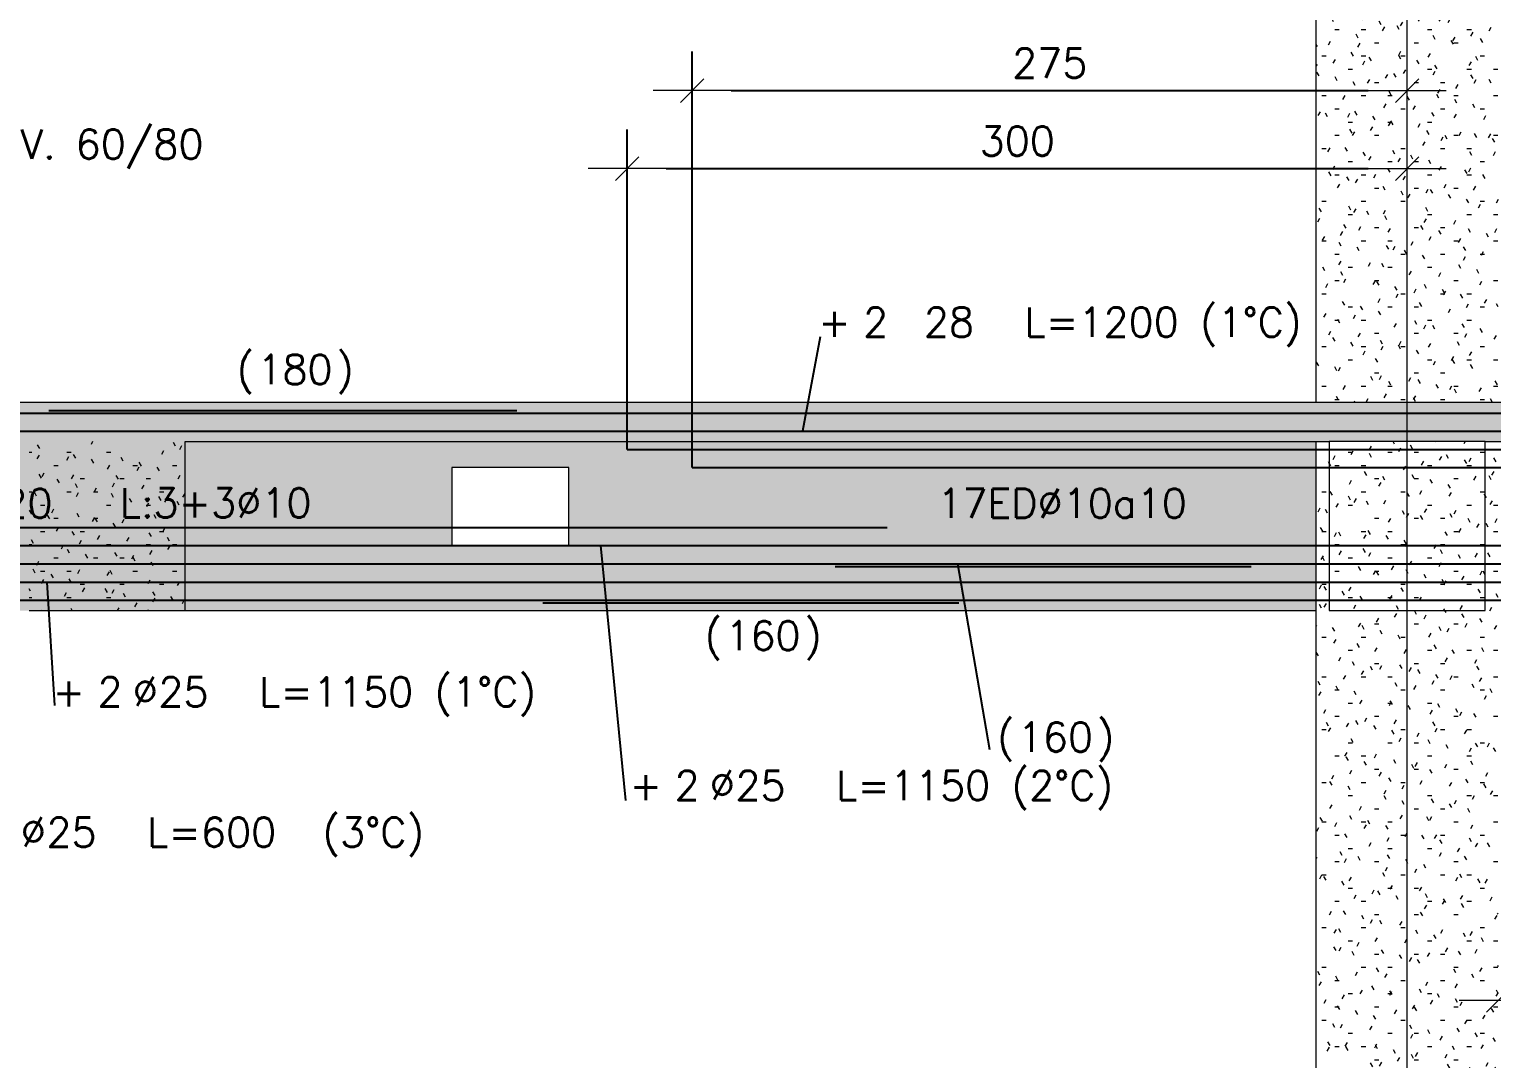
# Model space of a CAD drawing. Extents: x -3544 to 11711, y -11366 to 8565.
# Drawn here: x 2857 to 3419, y 2371 to 2767 of the extents above; entities that cross this region are included whole.
import ezdxf
from ezdxf.enums import TextEntityAlignment as Align

# ---------------------------------------------------------------- set-up
doc = ezdxf.new("R2010")
doc.units = 0
doc.header["$LTSCALE"] = 30
doc.header["$MEASUREMENT"] = 0
doc.linetypes.add('EJE2$0$RLE-PROYECCION', pattern=[0.71438, 0.47625, -0.23813])
doc.layers.get('0').update_dxf_attribs({"linetype": 'CONTINUOUS'})
doc.layers.add('EJE2$0$RLA-ACHURADO', color=30, linetype='EJE2$0$RLE-PROYECCION', lineweight=15, transparency=0.7)
for name, color, linetype, lineweight in [('EJE2$0$RLA-CONTORNO', 30, 'CONTINUOUS', 15), ('EJE2$0$RLA-COTAS', 7, 'CONTINUOUS', 9), ('EJE2$0$RLA-EJES', 1, 'CONTINUOUS', 9), ('EJE2$0$RLA-TEXTOS-1', 9, 'CONTINUOUS', 9)]:
    doc.layers.add(name, color=color, linetype=linetype, lineweight=lineweight)
doc.layers.add('EJE2$0$RLA-FE', color=7, linetype='CONTINUOUS')
doc.layers.add('EJE2$0$RLA-TEXTOS-FE', color=9, linetype='CONTINUOUS')
doc.styles.add('EJE2$0$RomanS', font='romans.shx', dxfattribs={"height": 11.25})
doc.dimstyles.new('EJE2$0$ING-50', dxfattribs={"dimscale": 50, "dimtxt": 0.27, "dimasz": 0.3, "dimexe": 0, "dimexo": 0, "dimgap": 0.1, "dimtad": 1, "dimdec": 1, "dimzin": 12, "dimdsep": 46, "dimtxsty": 'EJE2$0$RomanS', "dimblk": 'EJE2$0$TICK1', "dimblk1": 'EJE2$0$TICK1', "dimblk2": 'EJE2$0$TICK1', "dimcen": 0.09, "dimclrd": 2, "dimclre": 1, "dimclrt": 3, "dimadec": 0, "dimazin": 0, "dimtfac": 1, "dimtdec": 0, "dimtix": 1, "dimtmove": 2, "dimatfit": 3, "dimldrblk": 'EJE2$0$TICK1', "dimfxl": 0, "dimfxlon": 1, "dimtolj": 1, "dimtzin": 0, "dimarcsym": 0})
pattern_1 = [(0, (-1898.762, -1266.802), (20.32, 5.08), [1.676, -13.564, 1.676, -13.564, -81.28]), (0, (-1898.762, -1266.802), (20.32, 5.08), [-30.48, 1.676, -28.804, 1.676, -13.564, -35.56]), (0, (-1898.762, -1266.802), (20.32, 5.08), [-76.2, 1.676, -8.484, 1.676, -23.724]), (120, (-1891.142, -1264.262), (-14.559409, 15.057636), [1.676, -13.564, 1.676, -13.564, -81.28]), (120, (-1891.142, -1264.262), (-14.559409, 15.057636), [-30.48, 1.676, -28.804, 1.676, -13.564, -35.56]), (120, (-1891.142, -1264.262), (-14.559409, 15.057636), [-76.2, 1.676, -8.484, 1.676, -23.724]), (240, (-1888.602, -1254.102), (-5.760591, -20.137636), [1.676, -13.564, 1.676, -13.564, -81.28]), (240, (-1888.602, -1254.102), (-5.760591, -20.137636), [-30.48, 1.676, -28.804, 1.676, -13.564, -35.56]), (240, (-1888.602, -1254.102), (-5.760591, -20.137636), [-76.2, 1.676, -8.484, 1.676, -23.724])]

# ---------------------------------------------------------------- blocks, each defined once
blk = doc.blocks.new('*U231')
at = {"layer": 'EJE2$0$RLA-FE'}
for p, q in [((0, 0), (1068.21, 0)), ((1068.21, 0), (1118.21, 0)), ((1118.21, 0), (1150, 0)), ((1150, 0), (1150, 0))]:
    blk.add_line(p, q, dxfattribs=at)
at = {"layer": 'EJE2$0$RLA-FE', "color": 3, "style": 'EJE2$0$RomanS', "flags": 8}
for tag, p in [('F=', (589, 9.32)), ('NUM', (603.41, 9.32))]:
    blk.add_attdef(tag, text='', height=11.25, dxfattribs=at).set_placement(p, align=Align.RIGHT)
at = {"layer": 'EJE2$0$RLA-FE', "color": 3, "style": 'EJE2$0$RomanS'}
for tag, p, flags in [('PHI', (607.31, 9.54), 14), ('DIAM', (617.16, 9.32), 12), ('MINUS', (639.18, 9.32), 13), ('MARK', (652.58, 9.32), 13), ('TEXTO_FE1', (655.88, 9.32), 8), ('TEXTO_FE2', (723.4, 9.34), 8), ('TIPO', (573.8, -75.78), 13), ('NVECES', (559.93, -94.72), 13), ('NUMFE', (563.86, -114.48), 13), ('CAPA', (572.06, -133.6), 13), ('DESPLAZA', (278.34, -151.59), 13), ('ESPACIO', (284.39, -169.95), 13), ('CANT', (298.23, -188.75), 13)]:
    blk.add_attdef(tag, p, '', height=11.25, dxfattribs=dict(at, flags=flags))
blk = doc.blocks.new('*U234')
at = {"layer": 'EJE2$0$RLA-FE'}
for q in [(0, 0), (1118.21, 0)]:
    blk.add_line((0, 0), q, dxfattribs=at)
at = {"layer": 'EJE2$0$RLA-FE', "color": 3, "style": 'EJE2$0$RomanS', "flags": 8}
for tag, p in [('F=', (649.59, 9.32)), ('NUM', (664, 9.32))]:
    blk.add_attdef(tag, text='', height=11.25, dxfattribs=at).set_placement(p, align=Align.RIGHT)
at = {"layer": 'EJE2$0$RLA-FE', "color": 3, "style": 'EJE2$0$RomanS'}
for tag, p, flags in [('PHI', (667.89, 9.54), 14), ('DIAM', (677.75, 9.32), 12), ('MINUS', (699.77, 9.32), 13), ('MARK', (713.16, 9.32), 13), ('TEXTO_FE1', (716.46, 9.32), 8), ('TEXTO_FE2', (783.98, 9.34), 8), ('TIPO', (598.8, -75.78), 13), ('NVECES', (584.93, -94.72), 13), ('NUMFE', (588.86, -114.48), 13), ('CAPA', (597.06, -133.6), 13), ('DESPLAZA', (278.34, -151.59), 13), ('ESPACIO', (284.39, -169.95), 13), ('CANT', (298.23, -188.75), 13)]:
    blk.add_attdef(tag, p, '', height=11.25, dxfattribs=dict(at, flags=flags))
blk = doc.blocks.new('*U37')
at = {"layer": 'EJE2$0$RLA-FE', "color": 6}
blk.add_line((0, 1), (180, 1), dxfattribs=at)
at = {"layer": 'EJE2$0$RLA-FE', "color": 3, "style": 'EJE2$0$RomanS', "flags": 8}
for tag, p in [('(', (75.66, 11.14)), (')', (113.99, 11.14)), ('EMP', (94.68, 11.14))]:
    blk.add_attdef(tag, text='', height=11.25, dxfattribs=at).set_placement(p, align=Align.CENTER)
blk = doc.blocks.new('*U44')
at = {"layer": 'EJE2$0$RLA-FE'}
blk.add_line((0, 0), (1118.21, 0), dxfattribs=at)
at = {"layer": 'EJE2$0$RLA-FE', "color": 3, "style": 'EJE2$0$RomanS', "flags": 8}
for tag, p in [('F=', (508.44, 36.32)), ('NUM', (522.85, 36.32))]:
    blk.add_attdef(tag, text='', height=11.25, dxfattribs=at).set_placement(p, align=Align.RIGHT)
at = {"layer": 'EJE2$0$RLA-FE', "color": 3, "style": 'EJE2$0$RomanS'}
for tag, p, flags in [('PHI', (526.74, 36.54), 14), ('DIAM', (536.6, 36.32), 12), ('MINUS', (558.62, 36.32), 13), ('MARK', (572.01, 36.32), 13), ('TEXTO_FE1', (575.31, 36.32), 8), ('TEXTO_FE2', (642.83, 36.34), 8), ('TIPO', (598.8, -75.78), 13), ('NVECES', (584.93, -94.72), 13), ('NUMFE', (588.86, -114.48), 13), ('CAPA', (597.06, -133.6), 13), ('DESPLAZA', (278.34, -151.59), 13), ('ESPACIO', (284.39, -169.95), 13), ('CANT', (298.23, -188.75), 13)]:
    blk.add_attdef(tag, p, '', height=11.25, dxfattribs=dict(at, flags=flags))
blk = doc.blocks.new('*U235')
at = {"layer": 'EJE2$0$RLA-FE'}
for p, q in [((0, 0), (0, 0)), ((0, 0), (518.21, 0)), ((518.21, 0), (568.21, 0)), ((568.21, 0), (600, 0)), ((600, 0), (600, 0))]:
    blk.add_line(p, q, dxfattribs=at)
at = {"layer": 'EJE2$0$RLA-FE', "color": 3, "style": 'EJE2$0$RomanS', "flags": 8}
for tag, p in [('F=', (405.23, 66.32)), ('NUM', (419.64, 66.32))]:
    blk.add_attdef(tag, text='', height=11.25, dxfattribs=at).set_placement(p, align=Align.RIGHT)
at = {"layer": 'EJE2$0$RLA-FE', "color": 3, "style": 'EJE2$0$RomanS'}
for tag, p, flags in [('PHI', (423.53, 66.54), 14), ('DIAM', (433.39, 66.32), 12), ('MINUS', (455.41, 66.32), 13), ('MARK', (468.8, 66.32), 13), ('TEXTO_FE1', (472.1, 66.32), 8), ('TEXTO_FE2', (539.62, 66.34), 8), ('TIPO', (298.8, -75.78), 13), ('NVECES', (284.93, -94.72), 13), ('NUMFE', (288.86, -114.48), 13), ('CAPA', (297.06, -133.6), 13), ('DESPLAZA', (278.34, -151.59), 13), ('ESPACIO', (284.39, -169.95), 13), ('CANT', (298.23, -188.75), 13)]:
    blk.add_attdef(tag, p, '', height=11.25, dxfattribs=dict(at, flags=flags))
blk = doc.blocks.new('EJE2$0$TICK1')
for points in [[(-1, 0), (1, 0)], [(-0.3, -0.3), (0.3, 0.3)]]:
    blk.add_lwpolyline(points)
blk = doc.blocks.new('*D93')
at = {"layer": 'EJE2$0$RLA-COTAS', "color": 2, "lineweight": -2, "transparency": 16777216}
blk.add_line((320.48, 481), (590.48, 481), dxfattribs=at)
at = {"layer": 'EJE2$0$RLA-COTAS', "color": 2, "lineweight": -2, "transparency": 16777216, "xscale": 15, "yscale": 15, "zscale": 15, "rotation": 180}
blk.add_blockref('EJE2$0$TICK1', (305.48, 481), dxfattribs=at)
at = {"layer": 'EJE2$0$RLA-COTAS', "color": 2, "lineweight": -2, "transparency": 16777216, "xscale": 15, "yscale": 15, "zscale": 15}
blk.add_blockref('EJE2$0$TICK1', (605.48, 481), dxfattribs=at)
at = {"layer": 'EJE2$0$RLA-COTAS', "color": 3, "transparency": 16777216, "insert": (455.48, 491.62), "char_height": 11.25, "attachment_point": 5, "style": 'EJE2$0$RomanS'}
blk.add_mtext('\\A1;300', dxfattribs=at)
blk = doc.blocks.new('*U236')
at = {"layer": 'EJE2$0$RLA-FE'}
for p, q in [((0, 0), (0, 0)), ((0, 0), (468.21, 0)), ((468.21, 0), (518.21, 0)), ((518.21, 0), (550, 0)), ((550, 0), (550, 0))]:
    blk.add_line(p, q, dxfattribs=at)
at = {"layer": 'EJE2$0$RLA-FE', "color": 3, "style": 'EJE2$0$RomanS', "flags": 8}
for tag, p in [('F=', (363.51, 96.32)), ('NUM', (377.92, 96.32))]:
    blk.add_attdef(tag, text='', height=11.25, dxfattribs=at).set_placement(p, align=Align.RIGHT)
at = {"layer": 'EJE2$0$RLA-FE', "color": 3, "style": 'EJE2$0$RomanS'}
for tag, p, flags in [('PHI', (381.81, 96.54), 14), ('DIAM', (391.67, 96.32), 12), ('MINUS', (413.69, 96.32), 13), ('MARK', (427.08, 96.32), 13), ('TEXTO_FE1', (430.38, 96.32), 8), ('TEXTO_FE2', (497.9, 96.34), 8), ('TIPO', (273.8, -75.78), 13), ('NVECES', (259.93, -94.72), 13), ('NUMFE', (263.86, -114.48), 13), ('CAPA', (272.06, -133.6), 13), ('DESPLAZA', (278.34, -151.59), 13), ('ESPACIO', (284.39, -169.95), 13), ('CANT', (298.23, -188.75), 13)]:
    blk.add_attdef(tag, p, '', height=11.25, dxfattribs=dict(at, flags=flags))
blk = doc.blocks.new('*D98')
at = {"layer": 'EJE2$0$RLA-COTAS', "color": 2, "lineweight": -2, "transparency": 16777216}
blk.add_line((345.48, 511), (590.48, 511), dxfattribs=at)
at = {"layer": 'EJE2$0$RLA-COTAS', "color": 2, "lineweight": -2, "transparency": 16777216, "xscale": 15, "yscale": 15, "zscale": 15, "rotation": 180}
blk.add_blockref('EJE2$0$TICK1', (330.48, 511), dxfattribs=at)
at = {"layer": 'EJE2$0$RLA-COTAS', "color": 2, "lineweight": -2, "transparency": 16777216, "xscale": 15, "yscale": 15, "zscale": 15}
blk.add_blockref('EJE2$0$TICK1', (605.48, 511), dxfattribs=at)
at = {"layer": 'EJE2$0$RLA-COTAS', "color": 3, "transparency": 16777216, "insert": (467.98, 521.62), "char_height": 11.25, "attachment_point": 5, "style": 'EJE2$0$RomanS'}
blk.add_mtext('\\A1;275', dxfattribs=at)
blk = doc.blocks.new('*U220')
at = {"layer": 'EJE2$0$RLA-FE'}
for p, q in [((0, 0), (1068.21, 0)), ((1068.21, 0), (1118.21, 0)), ((1118.21, 0), (1150, 0)), ((1150, 0), (1150, 0))]:
    blk.add_line(p, q, dxfattribs=at)
at = {"layer": 'EJE2$0$RLA-FE', "color": 3, "style": 'EJE2$0$RomanS', "flags": 8}
for tag, p in [('F=', (385.03, -19.89)), ('NUM', (399.44, -19.89))]:
    blk.add_attdef(tag, text='', height=11.25, dxfattribs=at).set_placement(p, align=Align.RIGHT)
at = {"layer": 'EJE2$0$RLA-FE', "color": 3, "style": 'EJE2$0$RomanS'}
for tag, p, flags in [('PHI', (403.33, -19.68), 12), ('DIAM', (413.19, -19.89), 12), ('MINUS', (435.21, -19.89), 13), ('MARK', (448.6, -19.89), 13), ('TEXTO_FE1', (451.9, -19.89), 8), ('TEXTO_FE2', (519.42, -19.88), 8), ('TIPO', (573.8, -57.92), 13), ('NVECES', (559.93, -76.86), 13), ('NUMFE', (563.86, -96.62), 13), ('CAPA', (572.06, -115.74), 13), ('DESPLAZA', (277.18, -134.17), 13), ('ESPACIO', (283.22, -152.53), 13), ('CANT', (297.06, -171.33), 13)]:
    blk.add_attdef(tag, p, '', height=11.25, dxfattribs=dict(at, flags=flags))
blk = doc.blocks.new('*U224')
at = {"layer": 'EJE2$0$RLA-FE'}
for q in [(0, 0), (1068.21, 0)]:
    blk.add_line((0, 0), q, dxfattribs=at)
at = {"layer": 'EJE2$0$RLA-FE', "color": 3, "style": 'EJE2$0$RomanS', "flags": 8}
for tag, p in [('F=', (387.65, -19.89)), ('NUM', (402.06, -19.89))]:
    blk.add_attdef(tag, text='', height=11.25, dxfattribs=at).set_placement(p, align=Align.RIGHT)
at = {"layer": 'EJE2$0$RLA-FE', "color": 3, "style": 'EJE2$0$RomanS'}
for tag, p, flags in [('PHI', (405.96, -19.68), 12), ('DIAM', (415.81, -19.89), 12), ('MINUS', (437.83, -19.89), 13), ('MARK', (451.22, -19.89), 13), ('TEXTO_FE1', (454.52, -19.89), 8), ('TEXTO_FE2', (522.05, -19.88), 8), ('TIPO', (573.8, -57.92), 13), ('NVECES', (559.93, -76.86), 13), ('NUMFE', (563.86, -96.62), 13), ('CAPA', (572.06, -115.74), 13), ('DESPLAZA', (277.18, -134.17), 13), ('ESPACIO', (283.22, -152.53), 13), ('CANT', (297.06, -171.33), 13)]:
    blk.add_attdef(tag, p, '', height=11.25, dxfattribs=dict(at, flags=flags))
blk = doc.blocks.new('*U58')
at = {"layer": 'EJE2$0$RLA-FE', "color": 6}
blk.add_line((0, -1), (160, -1), dxfattribs=at)
at = {"layer": 'EJE2$0$RLA-FE', "color": 3, "style": 'EJE2$0$RomanS', "flags": 8}
for tag, p in [('(', (65.66, -19.26)), ('EMP', (84.68, -19.26)), (')', (103.99, -19.26))]:
    blk.add_attdef(tag, text='', height=11.25, dxfattribs=at).set_placement(p, align=Align.CENTER)
blk = doc.blocks.new('*U223')
at = {"layer": 'EJE2$0$RLA-FE'}
blk.add_line((0, 0), (1068.21, 0), dxfattribs=at)
at = {"layer": 'EJE2$0$RLA-FE', "color": 3, "style": 'EJE2$0$RomanS', "flags": 8}
for tag, p in [('F=', (404, -47.89)), ('NUM', (418.41, -47.89))]:
    blk.add_attdef(tag, text='', height=11.25, dxfattribs=at).set_placement(p, align=Align.RIGHT)
at = {"layer": 'EJE2$0$RLA-FE', "color": 3, "style": 'EJE2$0$RomanS'}
for tag, p, flags in [('PHI', (422.31, -47.68), 12), ('DIAM', (432.16, -47.89), 12), ('MINUS', (454.18, -47.89), 13), ('MARK', (467.58, -47.89), 13), ('TEXTO_FE1', (470.88, -47.89), 8), ('TEXTO_FE2', (538.4, -47.88), 8), ('TIPO', (573.8, -57.92), 13), ('NVECES', (559.93, -76.86), 13), ('NUMFE', (563.86, -96.62), 13), ('CAPA', (572.06, -115.74), 13), ('DESPLAZA', (277.18, -134.17), 13), ('ESPACIO', (283.22, -152.53), 13), ('CANT', (297.06, -171.33), 13)]:
    blk.add_attdef(tag, p, '', height=11.25, dxfattribs=dict(at, flags=flags))
blk = doc.blocks.new('*U221')
at = {"layer": 'EJE2$0$RLA-FE'}
for p, q in [((0, 0), (1118.21, 0)), ((1118.21, 0), (1168.21, 0)), ((1168.21, 0), (1200, 0)), ((1200, 0), (1200, 0))]:
    blk.add_line(p, q, dxfattribs=at)
at = {"layer": 'EJE2$0$RLA-FE', "color": 3, "style": 'EJE2$0$RomanS'}
for tag, p, flags in [('TIPO', (598.8, -57.92), 13), ('PHI', (513.74, -72.68), 12), ('DIAM', (523.6, -72.89), 12), ('MINUS', (545.62, -72.89), 13), ('MARK', (559.01, -72.89), 13), ('TEXTO_FE1', (562.31, -72.89), 8), ('TEXTO_FE2', (629.83, -72.88), 8), ('NVECES', (584.93, -76.86), 13), ('NUMFE', (588.86, -96.62), 13), ('CAPA', (597.06, -115.74), 13), ('DESPLAZA', (277.18, -134.17), 13), ('ESPACIO', (283.22, -152.53), 13), ('CANT', (297.06, -171.33), 13)]:
    blk.add_attdef(tag, p, '', height=11.25, dxfattribs=dict(at, flags=flags))
at = {"layer": 'EJE2$0$RLA-FE', "color": 3, "style": 'EJE2$0$RomanS', "flags": 8}
for tag, p in [('F=', (495.44, -72.89)), ('NUM', (509.85, -72.89))]:
    blk.add_attdef(tag, text='', height=11.25, dxfattribs=at).set_placement(p, align=Align.RIGHT)
blk = doc.blocks.new('*U71')
at = {"layer": 'EJE2$0$RLA-FE'}
for q in [(0, 0), (1068.21, 0)]:
    blk.add_line((0, 0), q, dxfattribs=at)
at = {"layer": 'EJE2$0$RLA-FE', "color": 3, "style": 'EJE2$0$RomanS'}
for tag, p, flags in [('TIPO', (573.8, -57.92), 13), ('PHI', (468.06, -72.68), 12), ('DIAM', (477.91, -72.89), 12), ('MINUS', (499.93, -72.89), 13), ('MARK', (513.32, -72.89), 13), ('TEXTO_FE1', (516.63, -72.89), 8), ('TEXTO_FE2', (584.15, -72.88), 8), ('NVECES', (559.93, -76.86), 13), ('NUMFE', (563.86, -96.62), 13), ('CAPA', (572.06, -115.74), 13), ('DESPLAZA', (277.18, -134.17), 13), ('ESPACIO', (283.22, -152.53), 13), ('CANT', (297.06, -171.33), 13)]:
    blk.add_attdef(tag, p, '', height=11.25, dxfattribs=dict(at, flags=flags))
at = {"layer": 'EJE2$0$RLA-FE', "color": 3, "style": 'EJE2$0$RomanS', "flags": 8}
for tag, p in [('F=', (449.75, -72.89)), ('NUM', (464.16, -72.89))]:
    blk.add_attdef(tag, text='', height=11.25, dxfattribs=at).set_placement(p, align=Align.RIGHT)
blk = doc.blocks.new('*U69')
at = {"layer": 'EJE2$0$RLA-FE', "color": 6}
blk.add_line((0, -1), (160, -1), dxfattribs=at)
at = {"layer": 'EJE2$0$RLA-FE', "color": 3, "style": 'EJE2$0$RomanS', "flags": 8}
for tag, p in [('(', (65.66, -72.26)), ('EMP', (84.68, -72.26)), (')', (103.99, -72.26))]:
    blk.add_attdef(tag, text='', height=11.25, dxfattribs=at).set_placement(p, align=Align.CENTER)
blk = doc.blocks.new('*U76')
at = {"layer": 'EJE2$0$RLA-FE'}
blk.add_line((0, 0), (1068.21, 0), dxfattribs=at)
at = {"layer": 'EJE2$0$RLA-FE', "color": 3, "style": 'EJE2$0$RomanS'}
for tag, p, flags in [('TIPO', (573.8, -57.92), 13), ('NVECES', (559.93, -76.86), 13), ('PHI', (501.74, -97.68), 12), ('DIAM', (511.6, -97.89), 12), ('MINUS', (533.62, -97.89), 13), ('MARK', (547.01, -97.89), 13), ('TEXTO_FE1', (550.31, -97.89), 8), ('NUMFE', (563.86, -96.62), 13), ('TEXTO_FE2', (617.83, -97.88), 8), ('CAPA', (572.06, -115.74), 13), ('DESPLAZA', (277.18, -134.17), 13), ('ESPACIO', (283.22, -152.53), 13), ('CANT', (297.06, -171.33), 13)]:
    blk.add_attdef(tag, p, '', height=11.25, dxfattribs=dict(at, flags=flags))
at = {"layer": 'EJE2$0$RLA-FE', "color": 3, "style": 'EJE2$0$RomanS', "flags": 8}
for tag, p in [('F=', (483.44, -97.89)), ('NUM', (497.85, -97.89))]:
    blk.add_attdef(tag, text='', height=11.25, dxfattribs=at).set_placement(p, align=Align.RIGHT)
blk = doc.blocks.new('*U222')
at = {"layer": 'EJE2$0$RLA-FE'}
for p, q in [((0, 0), (0, 0)), ((0, 0), (518.21, 0)), ((518.21, 0), (568.21, 0)), ((568.21, 0), (600, 0)), ((600, 0), (600, 0))]:
    blk.add_line(p, q, dxfattribs=at)
at = {"layer": 'EJE2$0$RLA-FE', "color": 3, "style": 'EJE2$0$RomanS'}
for tag, p, flags in [('TIPO', (298.8, -57.92), 13), ('NVECES', (284.93, -76.86), 13), ('NUMFE', (288.86, -96.62), 13), ('CAPA', (297.06, -115.74), 13), ('PHI', (266.76, -122.68), 12), ('DIAM', (276.61, -122.89), 12), ('MINUS', (298.63, -122.89), 13), ('MARK', (312.02, -122.89), 13), ('TEXTO_FE1', (315.32, -122.89), 8), ('TEXTO_FE2', (382.84, -122.88), 8), ('DESPLAZA', (277.18, -134.17), 13), ('ESPACIO', (283.22, -152.53), 13), ('CANT', (297.06, -171.33), 13)]:
    blk.add_attdef(tag, p, '', height=11.25, dxfattribs=dict(at, flags=flags))
at = {"layer": 'EJE2$0$RLA-FE', "color": 3, "style": 'EJE2$0$RomanS', "flags": 8}
for tag, p in [('F=', (248.45, -122.89)), ('NUM', (262.86, -122.89))]:
    blk.add_attdef(tag, text='', height=11.25, dxfattribs=at).set_placement(p, align=Align.RIGHT)
blk = doc.blocks.new('*D101')
at = {"layer": 'EJE2$0$RLA-COTAS', "color": 2, "lineweight": -2, "transparency": 16777216}
blk.add_line((790.48, 161), (655.48, 161), dxfattribs=at)
at = {"layer": 'EJE2$0$RLA-COTAS', "color": 2, "lineweight": -2, "transparency": 16777216, "xscale": 15, "yscale": 15, "zscale": 15, "rotation": 180}
blk.add_blockref('EJE2$0$TICK1', (640.48, 161), dxfattribs=at)
at = {"layer": 'EJE2$0$RLA-COTAS', "color": 2, "lineweight": -2, "transparency": 16777216, "xscale": 15, "yscale": 15, "zscale": 15}
blk.add_blockref('EJE2$0$TICK1', (805.48, 161), dxfattribs=at)
at = {"layer": 'EJE2$0$RLA-COTAS', "color": 3, "transparency": 16777216, "insert": (722.98, 171.62), "char_height": 11.25, "attachment_point": 5, "style": 'EJE2$0$RomanS'}
blk.add_mtext('\\A1;165', dxfattribs=at)
blk = doc.blocks.new('EJE2')
at = {"layer": 'EJE2$0$RLA-ACHURADO'}
h = blk.add_hatch(dxfattribs=at)
h.set_pattern_fill('FP_1', color=256, style=0, pattern_type=2)
h.set_pattern_definition(pattern_1)
h.paths.add_polyline_path([(635.48, 391), (640.48, 391), (640.48, 772), (635.48, 772), (635.48, 707), (575.48, 707), (575.48, 772), (570.48, 772), (570.48, 391), (575.48, 391)], flags=0)
h = blk.add_hatch(dxfattribs=at)
h.set_pattern_fill('FP_1', color=256, style=0, pattern_type=2)
h.set_pattern_definition(pattern_1)
h.paths.add_polyline_path([(-30.16, 376), (2140.48, 376), (2140.48, 391), (-1734.52, 391), (-1734.52, 376), (-726.61, 376)], flags=0)
h.paths.add_polyline_path([(-2429.52, 376), (-2054.52, 376), (-2054.52, 391), (-2429.52, 391)], flags=0)
h = blk.add_hatch(dxfattribs=at)
h.set_pattern_fill('FP_1', color=256, style=0, pattern_type=2)
h.set_pattern_definition([(0, (101.238, -2071.1674), (20.32, 5.08), [1.676, -13.564, 1.676, -13.564, -81.28]), (0, (101.238, -2071.1674), (20.32, 5.08), [-30.48, 1.676, -28.804, 1.676, -13.564, -35.56]), (0, (101.238, -2071.1674), (20.32, 5.08), [-76.2, 1.676, -8.484, 1.676, -23.724]), (120, (108.858, -2068.6274), (-14.559409, 15.057636), [1.676, -13.564, 1.676, -13.564, -81.28]), (120, (108.858, -2068.6274), (-14.559409, 15.057636), [-30.48, 1.676, -28.804, 1.676, -13.564, -35.56]), (120, (108.858, -2068.6274), (-14.559409, 15.057636), [-76.2, 1.676, -8.484, 1.676, -23.724]), (240, (111.398, -2058.4674), (-5.760591, -20.137636), [1.676, -13.564, 1.676, -13.564, -81.28]), (240, (111.398, -2058.4674), (-5.760591, -20.137636), [-30.48, 1.676, -28.804, 1.676, -13.564, -35.56]), (240, (111.398, -2058.4674), (-5.760591, -20.137636), [-76.2, 1.676, -8.484, 1.676, -23.724])])
h.paths.add_polyline_path([(237.98, 366), (282.98, 366), (282.98, 336), (237.98, 336)])
h.paths.add_polyline_path([(570.48, 311), (570.48, 376), (-359.52, 376), (-359.52, 311)])
h.paths.add_polyline_path([(-27.02, 366), (-27.02, 336), (-72.02, 336), (-72.02, 366)])
h = blk.add_hatch(dxfattribs=at)
h.set_pattern_fill('FP_1', color=256, style=0, pattern_type=2)
h.set_pattern_definition(pattern_1)
h.paths.add_polyline_path([(135.48, 311), (135.48, 376), (75.48, 376), (75.48, 311)], flags=0)
h = blk.add_hatch(dxfattribs=at)
h.set_pattern_fill('FP_1', color=256, style=0, pattern_type=2)
h.set_pattern_definition(pattern_1)
h.paths.add_polyline_path([(640.48, -5), (640.48, 376), (635.48, 376), (635.48, 311), (575.48, 311), (575.48, 376), (570.48, 376), (570.48, -5)], flags=0)
h = blk.add_hatch(dxfattribs=at)
h.set_pattern_fill('FP_1', color=256, style=0, pattern_type=2)
h.set_pattern_definition(pattern_1)
h.paths.add_polyline_path([(635.48, 311), (635.48, 376), (575.48, 376), (575.48, 311)], flags=0)
at = {"layer": 'EJE2$0$RLA-CONTORNO'}
for p, q in [((570.48, 391), (570.48, 772)), ((2140.48, 391), (-1734.52, 391)), ((135.48, 376), (575.48, 376)), ((135.48, 311), (135.48, 376)), ((570.48, -5), (570.48, 376)), ((575.48, 376), (575.48, 311)), ((635.48, 376), (575.49, 376)), ((635.48, 376), (1075.48, 376)), ((635.48, 311), (635.48, 376)), ((75.48, 311), (135.48, 311)), ((135.48, 311), (570.48, 311)), ((575.48, 311), (635.48, 311))]:
    blk.add_line(p, q, dxfattribs=at)
blk.add_lwpolyline([(237.98, 336), (282.98, 336), (282.98, 366), (237.98, 366)], close=True, dxfattribs=at)
at = {"layer": 'EJE2$0$RLA-EJES'}
blk.add_line((605.48, -598.79), (605.48, 1460.5), dxfattribs=at)
at = {"layer": 'EJE2$0$RLA-FE', "color": 1}
for p, q in [((330.48, 366), (330.48, 526)), ((305.48, 373), (305.48, 496))]:
    blk.add_line(p, q, dxfattribs=at)
at = {"layer": 'EJE2$0$RLA-FE', "color": 2}
for p, q in [((379.64, 416.32), (372.83, 380)), ((304.89, 237.93), (295.37, 336)), ((444.96, 257.49), (432.62, 329)), ((85.33, 274.48), (82.43, 322))]:
    blk.add_line(p, q, dxfattribs=at)
at = {"layer": 'EJE2$0$RLA-FE'}
ref = blk.add_blockref('*U236', (330.48, 366), dxfattribs=at)
ref.add_attrib('DIAM', '28', (722.15, 462.32), dxfattribs={"color": 3, "height": 11.25, "style": 'EJE2$0$RomanS'})
ref.add_attrib('NUM', '2', dxfattribs={"color": 3, "height": 11.25, "style": 'EJE2$0$RomanS'}).set_placement((708.4, 462.32), align=Align.RIGHT)
ref.add_attrib('TEXTO_FE1', 'L=550', (760.86, 462.32), dxfattribs={"color": 3, "height": 11.25, "style": 'EJE2$0$RomanS'})
ref.add_attrib('TEXTO_FE2', '(3°C)', (828.38, 462.34), dxfattribs={"color": 3, "height": 11.25, "style": 'EJE2$0$RomanS'})
ref.add_attrib('F=', '+', dxfattribs={"color": 3, "height": 11.25, "style": 'EJE2$0$RomanS'}).set_placement((693.99, 462.32), align=Align.RIGHT)
ref = blk.add_blockref('*U235', (305.48, 373), dxfattribs=at)
ref.add_attrib('DIAM', '28', (738.87, 439.32), dxfattribs={"color": 3, "height": 11.25, "style": 'EJE2$0$RomanS'})
ref.add_attrib('NUM', '4', dxfattribs={"color": 3, "height": 11.25, "style": 'EJE2$0$RomanS'}).set_placement((725.12, 439.32), align=Align.RIGHT)
ref.add_attrib('TEXTO_FE1', 'L=600', (777.58, 439.32), dxfattribs={"color": 3, "height": 11.25, "style": 'EJE2$0$RomanS'})
ref.add_attrib('TEXTO_FE2', '(2°C)', (845.1, 439.34), dxfattribs={"color": 3, "height": 11.25, "style": 'EJE2$0$RomanS'})
ref.add_attrib('F=', '+', dxfattribs={"color": 3, "height": 11.25, "style": 'EJE2$0$RomanS'}).set_placement((710.71, 439.32), align=Align.RIGHT)
ref = blk.add_blockref('*U44', (-117.02, 380), dxfattribs=at)
ref.add_attrib('DIAM', '28', (419.58, 416.32), dxfattribs={"color": 3, "height": 11.25, "style": 'EJE2$0$RomanS'})
ref.add_attrib('NUM', '2', dxfattribs={"color": 3, "height": 11.25, "style": 'EJE2$0$RomanS'}).set_placement((405.83, 416.32), align=Align.RIGHT)
ref.add_attrib('TEXTO_FE1', 'L=1200', (458.29, 416.32), dxfattribs={"color": 3, "height": 11.25, "style": 'EJE2$0$RomanS'})
ref.add_attrib('TEXTO_FE2', '(1°C)', (525.81, 416.34), dxfattribs={"color": 3, "height": 11.25, "style": 'EJE2$0$RomanS'})
ref.add_attrib('F=', '+', dxfattribs={"color": 3, "height": 11.25, "style": 'EJE2$0$RomanS'}).set_placement((391.42, 416.32), align=Align.RIGHT)
ref = blk.add_blockref('*U37', (82.98, 387), dxfattribs=at)
ref.add_attrib('EMP', '180', dxfattribs={"color": 3, "height": 11.25, "style": 'EJE2$0$RomanS'}).set_placement((177.66, 398.14), align=Align.CENTER)
ref.add_attrib('(', '(', dxfattribs={"color": 3, "height": 11.25, "style": 'EJE2$0$RomanS'}).set_placement((158.64, 398.14), align=Align.CENTER)
ref.add_attrib(')', ')', dxfattribs={"color": 3, "height": 11.25, "style": 'EJE2$0$RomanS'}).set_placement((196.98, 398.14), align=Align.CENTER)
for name, p in [('*U231', (-887.02, 387)), ('*U234', (82.98, 387)), ('*U221', (-654.52, 329)), ('*U71', (385.48, 329)), ('*U220', (-717.02, 315)), ('*U224', (272.98, 315))]:
    blk.add_blockref(name, p, dxfattribs=at)
ref = blk.add_blockref('*U222', (-194.52, 343), dxfattribs=at)
ref.add_attrib('DIAM', '25', (82.09, 220.11), dxfattribs={"color": 3, "height": 11.25, "style": 'EJE2$0$RomanS'})
ref.add_attrib('NUM', '4', dxfattribs={"color": 3, "height": 11.25, "style": 'EJE2$0$RomanS'}).set_placement((68.34, 220.11), align=Align.RIGHT)
ref.add_attrib('TEXTO_FE1', 'L=600', (120.8, 220.11), dxfattribs={"color": 3, "height": 11.25, "style": 'EJE2$0$RomanS'})
ref.add_attrib('TEXTO_FE2', '(3°C)', (188.33, 220.12), dxfattribs={"color": 3, "height": 11.25, "style": 'EJE2$0$RomanS'})
ref.add_attrib('PHI', '%%C', (72.24, 220.32), dxfattribs={"color": 3, "height": 11.25, "style": 'EJE2$0$RomanS'})
ref.add_attrib('F=', '+', dxfattribs={"color": 3, "height": 11.25, "style": 'EJE2$0$RomanS'}).set_placement((53.93, 220.11), align=Align.RIGHT)
ref = blk.add_blockref('*U76', (-164.52, 336), dxfattribs=at)
ref.add_attrib('DIAM', '25', (347.08, 238.11), dxfattribs={"color": 3, "height": 11.25, "style": 'EJE2$0$RomanS'})
ref.add_attrib('NUM', '2', dxfattribs={"color": 3, "height": 11.25, "style": 'EJE2$0$RomanS'}).set_placement((333.33, 238.11), align=Align.RIGHT)
ref.add_attrib('TEXTO_FE1', 'L=1150', (385.79, 238.11), dxfattribs={"color": 3, "height": 11.25, "style": 'EJE2$0$RomanS'})
ref.add_attrib('TEXTO_FE2', '(2°C)', (453.31, 238.12), dxfattribs={"color": 3, "height": 11.25, "style": 'EJE2$0$RomanS'})
ref.add_attrib('PHI', '%%C', (337.23, 238.32), dxfattribs={"color": 3, "height": 11.25, "style": 'EJE2$0$RomanS'})
ref.add_attrib('F=', '+', dxfattribs={"color": 3, "height": 11.25, "style": 'EJE2$0$RomanS'}).set_placement((318.92, 238.11), align=Align.RIGHT)
ref = blk.add_blockref('*U69', (385.48, 329), dxfattribs=at)
ref.add_attrib('EMP', '160', dxfattribs={"color": 3, "height": 11.25, "style": 'EJE2$0$RomanS'}).set_placement((470.16, 256.74), align=Align.CENTER)
ref.add_attrib('(', '(', dxfattribs={"color": 3, "height": 11.25, "style": 'EJE2$0$RomanS'}).set_placement((451.14, 256.74), align=Align.CENTER)
ref.add_attrib(')', ')', dxfattribs={"color": 3, "height": 11.25, "style": 'EJE2$0$RomanS'}).set_placement((489.48, 256.74), align=Align.CENTER)
ref = blk.add_blockref('*U223', (-307.02, 322), dxfattribs=at)
ref.add_attrib('DIAM', '25', (125.15, 274.11), dxfattribs={"color": 3, "height": 11.25, "style": 'EJE2$0$RomanS'})
ref.add_attrib('NUM', '2', dxfattribs={"color": 3, "height": 11.25, "style": 'EJE2$0$RomanS'}).set_placement((111.39, 274.11), align=Align.RIGHT)
ref.add_attrib('TEXTO_FE1', 'L=1150', (163.86, 274.11), dxfattribs={"color": 3, "height": 11.25, "style": 'EJE2$0$RomanS'})
ref.add_attrib('TEXTO_FE2', '(1°C)', (231.38, 274.12), dxfattribs={"color": 3, "height": 11.25, "style": 'EJE2$0$RomanS'})
ref.add_attrib('PHI', '%%C', (115.29, 274.32), dxfattribs={"color": 3, "height": 11.25, "style": 'EJE2$0$RomanS'})
ref.add_attrib('F=', '+', dxfattribs={"color": 3, "height": 11.25, "style": 'EJE2$0$RomanS'}).set_placement((96.99, 274.11), align=Align.RIGHT)
ref = blk.add_blockref('*U58', (272.98, 315), dxfattribs=at)
ref.add_attrib('EMP', '160', dxfattribs={"color": 3, "height": 11.25, "style": 'EJE2$0$RomanS'}).set_placement((357.66, 295.74), align=Align.CENTER)
ref.add_attrib('(', '(', dxfattribs={"color": 3, "height": 11.25, "style": 'EJE2$0$RomanS'}).set_placement((338.64, 295.74), align=Align.CENTER)
ref.add_attrib(')', ')', dxfattribs={"color": 3, "height": 11.25, "style": 'EJE2$0$RomanS'}).set_placement((376.98, 295.74), align=Align.CENTER)
at = {"layer": 'EJE2$0$RLA-TEXTOS-1', "insert": (107.3, 488.54), "char_height": 11.25, "width": 77.8962, "attachment_point": 5, "line_spacing_factor": 0.941778, "style": 'EJE2$0$RomanS'}
blk.add_mtext('V. 60/80', dxfattribs=at)
at = {"layer": 'EJE2$0$RLA-TEXTOS-FE', "color": 9, "style": 'EJE2$0$RomanS'}
for s, p in [('ED%%C10a20', (46.1, 346.64)), ('L:3+3%%C10', (147.15, 346.79)), ('17ED%%C10a10', (472.72, 346.64))]:
    blk.add_text(s, height=11.25, dxfattribs=at).set_placement(p, align=Align.CENTER)
at = {"layer": 'EJE2$0$RLA-COTAS'}
for p1, p2, distance, picture, middle in [((330.48, 366), (605.48, 366), 145, '*D98', (467.98, 521.62)), ((305.48, 373), (605.48, 373), 108, '*D93', (455.48, 491.62)), ((805.48, 343), (640.48, 343), 182, '*D101', (722.98, 171.62))]:
    dim = blk.add_aligned_dim(p1=p1, p2=p2, distance=distance, dimstyle='EJE2$0$ING-50', dxfattribs=at)
    dim.commit()
    dim.dimension.update_dxf_attribs({"geometry": picture, "text_midpoint": middle})

msp = doc.modelspace()

# ---------------------------------------------------------------- block references
msp.add_blockref('EJE2', (2781.39, 2232.23))

doc.saveas('drawing.dxf')
